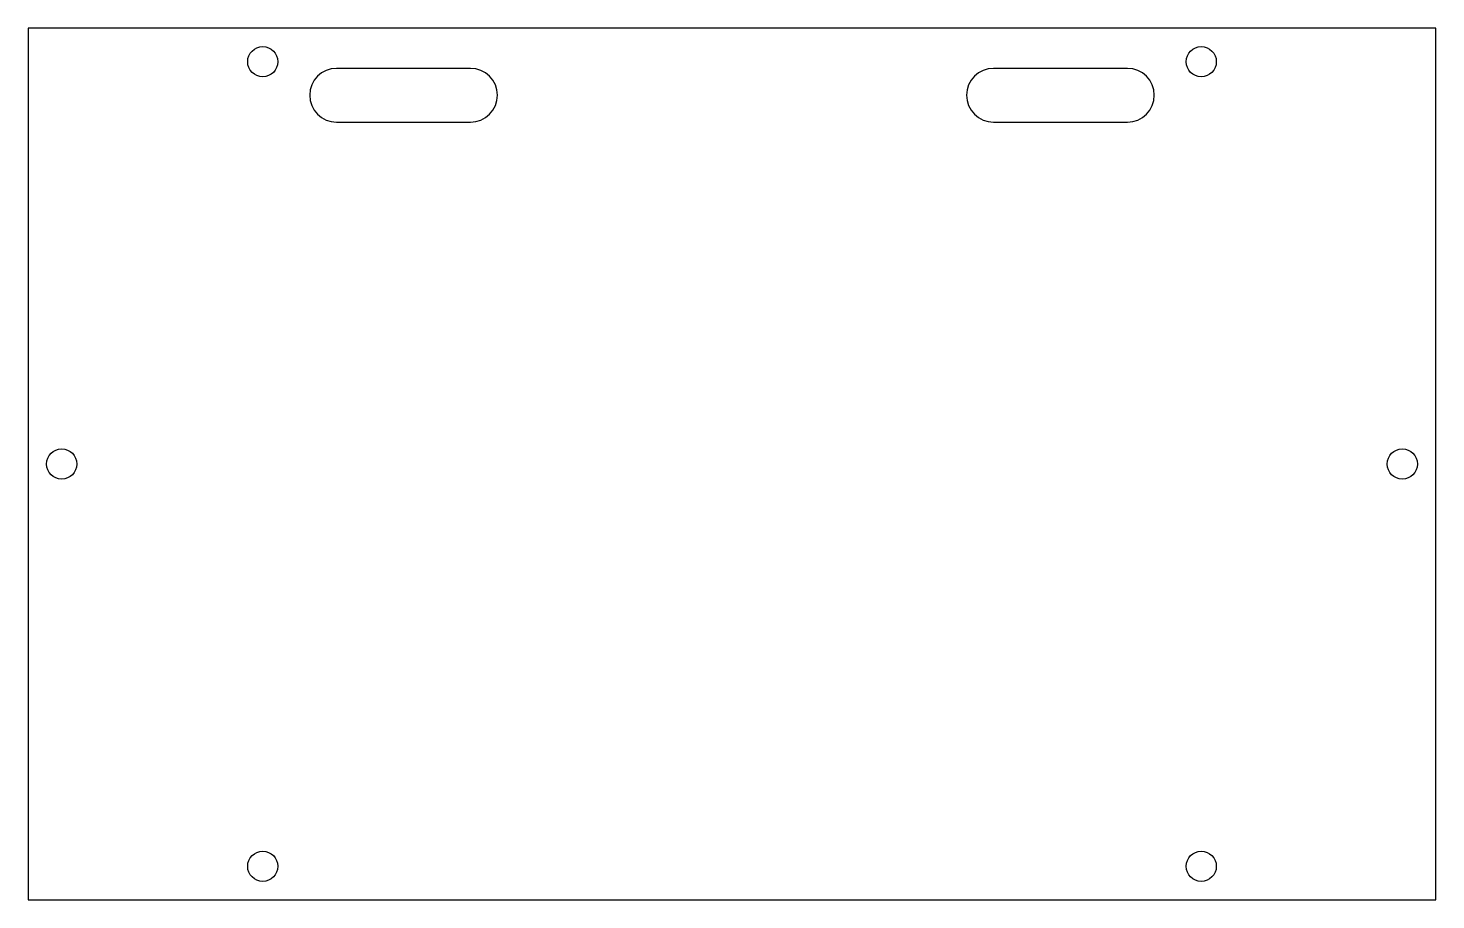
# Model space of a CAD drawing. Header units: millimetres. Extents: x 0 to 210, y 0 to 130.
import ezdxf

# ---------------------------------------------------------------- set-up
doc = ezdxf.new("R2010")
doc.units = ezdxf.units.MM

msp = doc.modelspace()

# ---------------------------------------------------------------- linework, layer by layer
at = {"layer": 'CUT'}
for p, q in [((210, 130), (0, 130)), ((0, 130), (0, 0)), ((210, 0), (210, 130)), ((45.22, 123.92), (44.47, 123.7)), ((46, 124), (45.22, 123.92)), ((66, 124), (46, 124)), ((66.78, 123.92), (66, 124)), ((67.53, 123.7), (66.78, 123.92)), ((143.22, 123.92), (142.47, 123.7)), ((144, 124), (143.22, 123.92)), ((164, 124), (144, 124)), ((164.78, 123.92), (164, 124)), ((165.53, 123.7), (164.78, 123.92)), ((42.67, 122.22), (42.3, 121.53)), ((43.17, 122.83), (42.67, 122.22)), ((43.78, 123.33), (43.17, 122.83)), ((44.47, 123.7), (43.78, 123.33)), ((68.22, 123.33), (67.53, 123.7)), ((68.83, 122.83), (68.22, 123.33)), ((69.33, 122.22), (68.83, 122.83)), ((69.7, 121.53), (69.33, 122.22)), ((140.67, 122.22), (140.3, 121.53)), ((141.17, 122.83), (140.67, 122.22)), ((141.78, 123.33), (141.17, 122.83)), ((142.47, 123.7), (141.78, 123.33)), ((166.22, 123.33), (165.53, 123.7)), ((166.83, 122.83), (166.22, 123.33)), ((167.33, 122.22), (166.83, 122.83)), ((167.7, 121.53), (167.33, 122.22)), ((42.08, 120.78), (42, 120)), ((42, 120), (42.08, 119.22)), ((42, 120), (42, 120)), ((42.3, 121.53), (42.08, 120.78)), ((69.92, 120.78), (69.7, 121.53)), ((70, 120), (69.92, 120.78)), ((69.92, 119.22), (70, 120)), ((70, 120), (70, 120)), ((140.08, 120.78), (140, 120)), ((140, 120), (140.08, 119.22)), ((140, 120), (140, 120)), ((140.3, 121.53), (140.08, 120.78)), ((167.92, 120.78), (167.7, 121.53)), ((168, 120), (167.92, 120.78)), ((167.92, 119.22), (168, 120)), ((168, 120), (168, 120)), ((42.08, 119.22), (42.3, 118.47)), ((42.3, 118.47), (42.67, 117.78)), ((42.67, 117.78), (43.17, 117.17)), ((68.83, 117.17), (69.33, 117.78)), ((69.33, 117.78), (69.7, 118.47)), ((69.7, 118.47), (69.92, 119.22)), ((140.08, 119.22), (140.3, 118.47)), ((140.3, 118.47), (140.67, 117.78)), ((140.67, 117.78), (141.17, 117.17)), ((166.83, 117.17), (167.33, 117.78)), ((167.33, 117.78), (167.7, 118.47)), ((167.7, 118.47), (167.92, 119.22)), ((43.17, 117.17), (43.78, 116.67)), ((43.78, 116.67), (44.47, 116.3)), ((44.47, 116.3), (45.22, 116.08)), ((45.22, 116.08), (46, 116)), ((46, 116), (66, 116)), ((66, 116), (66.78, 116.08)), ((66.78, 116.08), (67.53, 116.3)), ((67.53, 116.3), (68.22, 116.67)), ((68.22, 116.67), (68.83, 117.17)), ((141.17, 117.17), (141.78, 116.67)), ((141.78, 116.67), (142.47, 116.3)), ((142.47, 116.3), (143.22, 116.08)), ((143.22, 116.08), (144, 116)), ((144, 116), (164, 116)), ((164, 116), (164.78, 116.08)), ((164.78, 116.08), (165.53, 116.3)), ((165.53, 116.3), (166.22, 116.67)), ((166.22, 116.67), (166.83, 117.17)), ((0, 0), (210, 0))]:
    msp.add_line(p, q, dxfattribs=at)
for centre in [(35, 125), (175, 125), (5, 65), (205, 65), (35, 5), (175, 5)]:
    msp.add_circle(centre, 2.25, dxfattribs=at)

doc.saveas('drawing.dxf')
